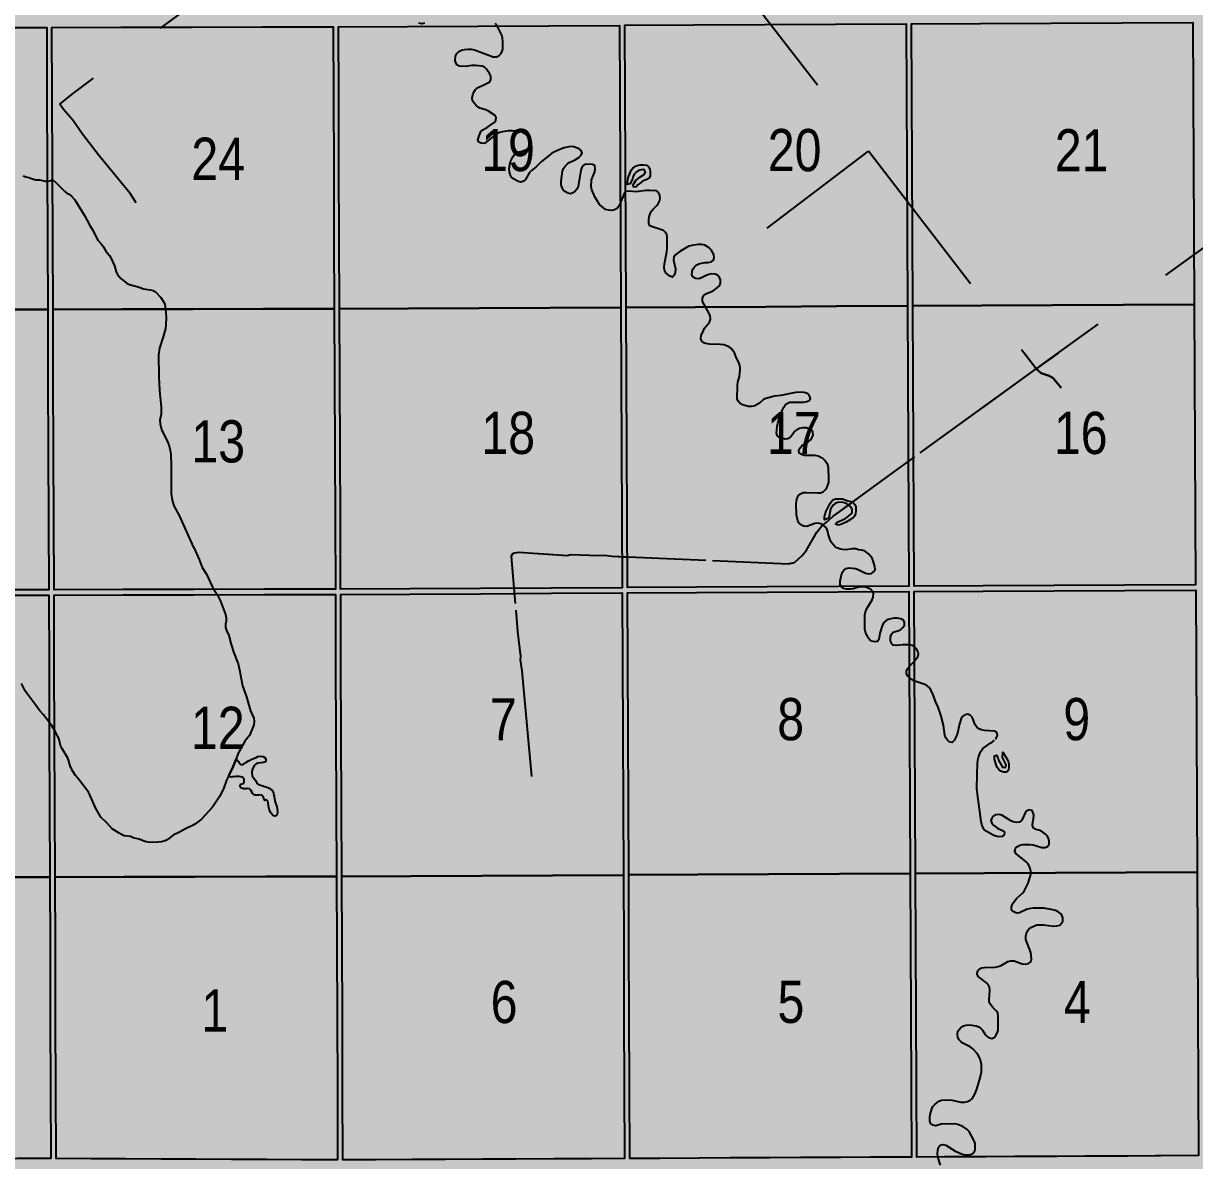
# Model space of a CAD drawing. Extents: x 507565 to 531726, y 6009554 to 6022365.
# Drawn here: x 523476.6 to 523699, y 6015789.5 to 6016005.5 of the extents above; entities that cross this region are included whole.
import ezdxf

# ---------------------------------------------------------------- set-up
doc = ezdxf.new("R2010")
doc.units = 0
doc.header["$LTSCALE"] = 5
doc.linetypes.add('DASHED2', pattern=[9.525, 6.35, -3.175])
for name, color, linetype in [('Quarters', 8, 'Continuous'), ('RoadSeg', 57, 'DASHED2'), ('T-WATER', 160, 'Continuous'), ('T-WATER-H', 133, 'Continuous')]:
    doc.layers.add(name, color=color, linetype=linetype)
doc.layers.add('ROUTE-MAP-BACKGROUND-H', color=7, linetype='Continuous', true_color=0xf0ebff)
doc.styles.add('120', font='ARIALN.TTF', dxfattribs={"height": 13})

msp = doc.modelspace()

# ---------------------------------------------------------------- hatches: boundary and pattern name
at = {"layer": 'ROUTE-MAP-BACKGROUND-H'}
h = msp.add_hatch(color=256, dxfattribs=at)
h.dxf.hatch_style = 1
h.paths.add_polyline_path([(523871.081, 6016124.178), (523873.071, 6015800.356), (523917.515, 6015800.58), (523923.823, 6014811.294), (522926.315, 6014807.962), (522925.895, 6015778.478), (522873.584, 6015778.442), (522873.69, 6016121.495)])
at = {"layer": 'T-WATER-H'}
h = msp.add_hatch(color=256, dxfattribs=at)
h.dxf.hatch_style = 1
h.paths.add_polyline_path([(523515.54, 6015862.507), (523515.139, 6015861.757), (523514.534, 6015860.143), (523514.082, 6015859.176), (523513.836, 6015858.703), (523512.723, 6015857.018), (523512.423, 6015856.59), (523510.405, 6015854.367), (523509.097, 6015853.435), (523508.772, 6015853.189), (523507.346, 6015852.51), (523506.208, 6015851.874), (523505.029, 6015851.321), (523504.214, 6015850.654), (523503.757, 6015850.366), (523503.281, 6015850.178), (523502.741, 6015850.041), (523502.124, 6015849.983), (523500.762, 6015849.927), (523500.263, 6015849.975), (523499.601, 6015850.14), (523498.567, 6015850.537), (523497.441, 6015850.818), (523496.919, 6015851.031), (523496.303, 6015851.155), (523495.67, 6015851.197), (523495.173, 6015851.435), (523494.779, 6015851.718), (523493.417, 6015852.502), (523492.411, 6015853.668), (523491.295, 6015854.753), (523490.994, 6015855.154), (523490.274, 6015856.521), (523489.175, 6015858.991), (523488.903, 6015859.482), (523487.089, 6015861.885), (523486.437, 6015862.669), (523485.902, 6015863.538), (523485.435, 6015864.494), (523485.121, 6015865.601), (523484.929, 6015866.074), (523483.841, 6015867.853), (523483.625, 6015868.326), (523483.346, 6015869.457), (523483.087, 6015870.137), (523483.068, 6015870.188), (523482.481, 6015871.253), (523482.467, 6015871.279), (523481.892, 6015872.215), (523481.471, 6015872.728), (523481.457, 6015872.746), (523480.377, 6015874.166), (523479.712, 6015874.951), (523478.684, 6015876.319), (523478.483, 6015876.585), (523478.283, 6015876.851), (523477.176, 6015878.324), (523476.898, 6015878.748), (523476.179, 6015880.091), (523476.139, 6015880.136), (523475.901, 6015880.402), (523475.635, 6015880.634), (523475.075, 6015881.121), (523474.446, 6015881.943), (523473.747, 6015882.676), (523473.116, 6015883.524), (523472.759, 6015883.872), (523471.971, 6015884.466), (523471.606, 6015884.845), (523470.708, 6015886.192), (523470.459, 6015886.641), (523470.119, 6015887.697), (523469.327, 6015889.073), (523468.473, 6015891.061), (523468.215, 6015891.531), (523467.605, 6015892.398), (523467.387, 6015892.885), (523466.628, 6015894.952), (523466.344, 6015896.061), (523466.234, 6015896.869), (523466.227, 6015896.922), (523466.221, 6015897.344), (523466.29, 6015897.874), (523466.297, 6015897.927), (523466.45, 6015898.503), (523466.872, 6015899.471), (523467.011, 6015900.023), (523467.119, 6015901.385), (523467.313, 6015902.628), (523467.411, 6015903.987), (523467.429, 6015904.66), (523467.38, 6015905.336), (523466.983, 6015907.115), (523466.895, 6015907.706), (523466.887, 6015908.36), (523467.021, 6015912.475), (523467.24, 6015914.435), (523467.336, 6015917.193), (523467.278, 6015917.849), (523466.722, 6015920.786), (523466.251, 6015922.373), (523466.128, 6015922.945), (523466.018, 6015924.316), (523466.013, 6015924.369), (523466.035, 6015926.277), (523465.935, 6015927.601), (523465.268, 6015930.451), (523465.164, 6015931.082), (523465.175, 6015935.361), (523465.083, 6015937.359), (523465.315, 6015940.731), (523465.291, 6015941.405), (523465.2, 6015942.026), (523465.206, 6015942.692), (523465.318, 6015943.31), (523465.537, 6015943.859), (523466.088, 6015944.745), (523466.151, 6015945.38), (523465.864, 6015947.171), (523465.592, 6015949.642), (523465.346, 6015950.725), (523465.339, 6015950.889), (523465.713, 6015951.292), (523465.826, 6015951.802), (523465.92, 6015952.499), (523466.013, 6015953.263), (523466.091, 6015953.908), (523466.234, 6015954.724), (523466.378, 6015955.523), (523466.52, 6015956.474), (523466.716, 6015957.172), (523466.842, 6015958.022), (523466.986, 6015958.803), (523467.197, 6015959.62), (523467.391, 6015960.504), (523467.636, 6015961.338), (523467.898, 6015962.189), (523468.111, 6015962.87), (523468.358, 6015963.534), (523468.622, 6015964.165), (523468.836, 6015964.71), (523469.134, 6015965.375), (523469.432, 6015966.006), (523469.663, 6015966.568), (523469.962, 6015967.148), (523470.21, 6015967.643), (523470.392, 6015968.052), (523470.676, 6015968.463), (523471.059, 6015969.027), (523471.21, 6015969.249), (523471.744, 6015969.917), (523472.147, 6015970.294), (523472.616, 6015970.809), (523473.001, 6015971.186), (523473.42, 6015971.632), (523473.721, 6015971.975), (523474.021, 6015972.436), (523474.303, 6015972.931), (523474.602, 6015973.511), (523474.919, 6015973.99), (523475.251, 6015974.587), (523475.481, 6015975.268), (523475.595, 6015975.694), (523475.676, 6015976), (523475.758, 6015976.238), (523475.924, 6015976.562), (523476.092, 6015976.666), (523476.278, 6015976.719), (523476.552, 6015976.519), (523477.011, 6015976.338), (523477.623, 6015976.192), (523478.13, 6015976.016), (523478.286, 6015975.962), (523478.932, 6015975.783), (523479.627, 6015975.723), (523480.204, 6015975.594), (523480.731, 6015975.498), (523481.103, 6015975.486), (523481.56, 6015975.559), (523481.814, 6015975.629), (523482.085, 6015975.823), (523482.099, 6015975.809), (523482.181, 6015975.73), (523482.704, 6015975.227), (523484.445, 6015973.553), (523484.836, 6015973.24), (523485.289, 6015972.999), (523485.711, 6015972.677), (523486.351, 6015971.937), (523488.184, 6015968.982), (523489.179, 6015967.06), (523489.736, 6015966.181), (523490.421, 6015964.724), (523490.729, 6015964.285), (523491.413, 6015963.534), (523491.709, 6015963.118), (523492.237, 6015962.196), (523492.905, 6015961.393), (523493.187, 6015960.95), (523493.883, 6015959.445), (523494.19, 6015958.29), (523494.404, 6015957.803), (523494.725, 6015957.419), (523495.082, 6015957.038), (523496.255, 6015956.071), (523496.706, 6015955.85), (523498.356, 6015955.434), (523499.381, 6015955.039), (523500.634, 6015954.885), (523501.199, 6015954.757), (523501.635, 6015954.462), (523502.683, 6015953.41), (523503.228, 6015952.546), (523503.427, 6015952.051), (523503.574, 6015951.219), (523503.576, 6015951.188), (523503.682, 6015949.667), (523503.637, 6015948.19), (523503.523, 6015947.552), (523503.086, 6015945.93), (523502.39, 6015943.798), (523502.24, 6015942.52), (523502.262, 6015938.349), (523502.388, 6015935.731), (523502.745, 6015932.571), (523502.698, 6015931.246), (523502.455, 6015930.096), (523502.531, 6015929.451), (523502.822, 6015928.316), (523503.996, 6015925.905), (523504.2, 6015925.409), (523504.453, 6015924.441), (523504.457, 6015924.411), (523504.555, 6015923.627), (523504.657, 6015921.608), (523504.604, 6015919.506), (523504.616, 6015916.782), (523504.644, 6015916.146), (523504.824, 6015914.924), (523505.16, 6015913.836), (523506.16, 6015912.014), (523508.892, 6015905.942), (523508.9, 6015905.925), (523509.927, 6015903.642), (523510.539, 6015902.136), (523511.337, 6015900.876), (523512.484, 6015898.416), (523512.745, 6015898.009), (523512.759, 6015897.986), (523513.373, 6015897.005), (523513.383, 6015896.983), (523513.979, 6015895.752), (523514.932, 6015893.208), (523515.064, 6015892.603), (523515.068, 6015891.955), (523514.927, 6015891.371), (523514.956, 6015890.725), (523515.125, 6015890.179), (523515.601, 6015889.229), (523516.031, 6015887.532), (523516.547, 6015885.906), (523517.343, 6015883.852), (523517.631, 6015882.693), (523518.152, 6015879.651), (523518.931, 6015877.612), (523519.352, 6015875.969), (523519.679, 6015874.943), (523520.316, 6015873.537), (523520.402, 6015872.928), (523520.334, 6015872.265), (523519.488, 6015870.234), (523519.475, 6015870.218), (523518.596, 6015869.141), (523517.589, 6015867.329), (523517.349, 6015866.858), (523516.956, 6015865.817), (523516.874, 6015865.602), (523516.414, 6015864.383), (523515.666, 6015862.744), (523515.592, 6015862.605)])

# ---------------------------------------------------------------- linework, layer by layer
at = {"layer": 'Quarters'}
for points in [[(523535.536, 6015964.648), (523535.59, 6015951.259), (523522.156, 6015951.229), (523508.722, 6015951.199), (523495.288, 6015951.169), (523482.189, 6015951.14), (523482.14, 6015964.529), (523482.091, 6015977.919), (523482.042, 6015991.308), (523481.993, 6016004.697), (523495.087, 6016004.726), (523508.517, 6016004.756), (523521.946, 6016004.785), (523535.375, 6016004.815), (523535.429, 6015991.426), (523535.482, 6015978.037), (523535.536, 6015964.648)], [(523549.7, 6015951.329), (523536.594, 6015951.264), (523536.54, 6015964.653), (523536.487, 6015978.042), (523536.433, 6015991.431), (523536.379, 6016004.82), (523549.48, 6016004.885), (523562.916, 6016004.952), (523576.352, 6016005.018), (523589.787, 6016005.085), (523589.846, 6015991.696), (523589.904, 6015978.307), (523589.963, 6015964.918), (523590.021, 6015951.529), (523576.581, 6015951.462), (523563.14, 6015951.396), (523549.7, 6015951.329)], [(523604.131, 6015951.599), (523591.026, 6015951.534), (523590.967, 6015964.923), (523590.909, 6015978.312), (523590.85, 6015991.701), (523590.792, 6016005.09), (523603.893, 6016005.155), (523617.329, 6016005.222), (523630.764, 6016005.288), (523644.2, 6016005.355), (523644.263, 6015991.966), (523644.327, 6015978.577), (523644.39, 6015965.188), (523644.453, 6015951.8), (523631.013, 6015951.733), (523617.572, 6015951.666), (523604.131, 6015951.599)], [(523658.564, 6015951.87), (523645.458, 6015951.805), (523645.394, 6015965.193), (523645.331, 6015978.582), (523645.268, 6015991.971), (523645.204, 6016005.36), (523658.306, 6016005.425), (523671.742, 6016005.493), (523685.178, 6016005.56), (523698.615, 6016005.628), (523698.683, 6015992.239), (523698.751, 6015978.85), (523698.819, 6015965.461), (523698.887, 6015952.073), (523685.446, 6015952.005), (523672.005, 6015951.937), (523658.564, 6015951.87)], [(523481.136, 6015964.527), (523481.185, 6015951.138), (523467.75, 6015951.1), (523454.316, 6015951.062), (523440.881, 6015951.024), (523427.782, 6015950.987), (523427.738, 6015964.376), (523427.694, 6015977.765), (523427.65, 6015991.155), (523427.606, 6016004.544), (523440.701, 6016004.581), (523454.13, 6016004.619), (523467.56, 6016004.657), (523480.989, 6016004.695), (523481.038, 6015991.305), (523481.087, 6015977.916), (523481.136, 6015964.527)], [(523549.918, 6015898.107), (523536.808, 6015898.042), (523536.755, 6015911.096), (523536.701, 6015924.486), (523536.648, 6015937.875), (523536.594, 6015951.264), (523549.7, 6015951.329), (523563.14, 6015951.396), (523576.581, 6015951.462), (523590.021, 6015951.529), (523590.08, 6015938.14), (523590.138, 6015924.751), (523590.197, 6015911.362), (523590.254, 6015898.308), (523576.809, 6015898.241), (523563.363, 6015898.174), (523549.918, 6015898.107)], [(523604.369, 6015898.378), (523591.258, 6015898.313), (523591.201, 6015911.367), (523591.143, 6015924.756), (523591.084, 6015938.145), (523591.026, 6015951.534), (523604.131, 6015951.599), (523617.572, 6015951.666), (523631.013, 6015951.733), (523644.453, 6015951.8), (523644.517, 6015938.411), (523644.58, 6015925.022), (523644.643, 6015911.633), (523644.705, 6015898.579), (523631.259, 6015898.512), (523617.814, 6015898.445), (523604.369, 6015898.378)], [(523658.82, 6015898.65), (523645.709, 6015898.584), (523645.647, 6015911.638), (523645.584, 6015925.027), (523645.521, 6015938.416), (523645.458, 6015951.805), (523658.564, 6015951.87), (523672.005, 6015951.937), (523685.446, 6015952.005), (523698.887, 6015952.073), (523698.955, 6015938.684), (523699.023, 6015925.295), (523699.091, 6015911.906), (523699.157, 6015898.852), (523685.711, 6015898.784), (523672.266, 6015898.717), (523658.82, 6015898.65)], [(523481.331, 6015910.971), (523481.379, 6015897.916), (523467.94, 6015897.878), (523454.5, 6015897.84), (523441.061, 6015897.802), (523427.956, 6015897.764), (523427.914, 6015910.819), (523427.87, 6015924.208), (523427.826, 6015937.597), (523427.782, 6015950.987), (523440.881, 6015951.024), (523454.316, 6015951.062), (523467.75, 6015951.1), (523481.185, 6015951.138), (523481.234, 6015937.749), (523481.282, 6015924.36), (523481.331, 6015910.971)], [(523535.751, 6015911.091), (523535.803, 6015898.037), (523522.365, 6015898.007), (523508.926, 6015897.978), (523495.487, 6015897.948), (523482.383, 6015897.919), (523482.336, 6015910.973), (523482.287, 6015924.362), (523482.238, 6015937.751), (523482.189, 6015951.14), (523495.288, 6015951.169), (523508.722, 6015951.199), (523522.156, 6015951.229), (523535.59, 6015951.259), (523535.643, 6015937.87), (523535.697, 6015924.481), (523535.751, 6015911.091)], [(523481.53, 6015856.745), (523481.578, 6015843.355), (523468.134, 6015843.317), (523454.69, 6015843.279), (523441.245, 6015843.24), (523428.135, 6015843.203), (523428.091, 6015856.592), (523428.047, 6015869.981), (523428.004, 6015883.371), (523427.96, 6015896.76), (523441.064, 6015896.797), (523454.504, 6015896.836), (523467.943, 6015896.874), (523481.383, 6015896.912), (523481.432, 6015883.523), (523481.481, 6015870.134), (523481.53, 6015856.745)], [(523535.968, 6015856.866), (523536.022, 6015843.477), (523522.579, 6015843.447), (523509.135, 6015843.417), (523495.691, 6015843.387), (523482.583, 6015843.358), (523482.534, 6015856.747), (523482.485, 6015870.136), (523482.436, 6015883.525), (523482.387, 6015896.914), (523495.491, 6015896.943), (523508.93, 6015896.973), (523522.369, 6015897.003), (523535.807, 6015897.033), (523535.861, 6015883.644), (523535.915, 6015870.255), (523535.968, 6015856.866)], [(523550.142, 6015843.547), (523537.027, 6015843.482), (523536.973, 6015856.871), (523536.919, 6015870.26), (523536.865, 6015883.649), (523536.812, 6015897.038), (523549.922, 6015897.103), (523563.368, 6015897.17), (523576.813, 6015897.237), (523590.258, 6015897.304), (523590.317, 6015883.915), (523590.375, 6015870.526), (523590.434, 6015857.137), (523590.492, 6015843.748), (523577.042, 6015843.681), (523563.592, 6015843.614), (523550.142, 6015843.547)], [(523604.612, 6015843.818), (523591.497, 6015843.753), (523591.438, 6015857.142), (523591.38, 6015870.531), (523591.321, 6015883.92), (523591.263, 6015897.309), (523604.373, 6015897.374), (523617.819, 6015897.441), (523631.264, 6015897.508), (523644.71, 6015897.575), (523644.773, 6015884.186), (523644.836, 6015870.797), (523644.899, 6015857.408), (523644.963, 6015844.019), (523631.513, 6015843.952), (523618.062, 6015843.885), (523604.612, 6015843.818)], [(523659.083, 6015844.09), (523645.967, 6015844.024), (523645.904, 6015857.413), (523645.84, 6015870.802), (523645.777, 6015884.191), (523645.714, 6015897.58), (523658.825, 6015897.645), (523672.271, 6015897.712), (523685.717, 6015897.78), (523699.162, 6015897.848), (523699.231, 6015884.459), (523699.298, 6015871.07), (523699.366, 6015857.681), (523699.435, 6015844.292), (523685.984, 6015844.225), (523672.533, 6015844.157), (523659.083, 6015844.09)], [(523481.725, 6015803.242), (523481.773, 6015789.907), (523476.407, 6015789.892), (523475.402, 6015789.889), (523468.324, 6015789.869), (523462.067, 6015789.851), (523454.874, 6015789.83), (523448.732, 6015789.813), (523441.425, 6015789.792), (523435.397, 6015789.775), (523428.31, 6015789.754), (523428.267, 6015803.089), (523428.223, 6015816.424), (523428.179, 6015829.813), (523428.135, 6015843.203), (523441.245, 6015843.24), (523454.69, 6015843.279), (523468.134, 6015843.317), (523481.578, 6015843.355), (523481.627, 6015829.966), (523481.676, 6015816.577), (523481.725, 6015803.242)], [(523536.184, 6015803.171), (523536.238, 6015789.644), (523530.415, 6015789.672), (523529.41, 6015789.677), (523522.789, 6015789.709), (523516.076, 6015789.741), (523509.34, 6015789.774), (523502.741, 6015789.806), (523495.891, 6015789.839), (523489.406, 6015789.87), (523482.777, 6015789.903), (523482.729, 6015803.241), (523482.681, 6015816.579), (523482.632, 6015829.969), (523482.583, 6015843.358), (523495.691, 6015843.387), (523509.135, 6015843.417), (523522.579, 6015843.447), (523536.022, 6015843.477), (523536.076, 6015830.088), (523536.13, 6015816.698), (523536.184, 6015803.171)], [(523543.414, 6015789.679), (523537.242, 6015789.649), (523537.188, 6015803.176), (523537.134, 6015816.703), (523537.08, 6015830.093), (523537.027, 6015843.482), (523550.142, 6015843.547), (523563.592, 6015843.614), (523577.042, 6015843.681), (523590.492, 6015843.748), (523590.551, 6015830.359), (523590.609, 6015816.97), (523590.668, 6015803.443), (523590.727, 6015789.915), (523584.421, 6015789.884), (523583.417, 6015789.879), (523577.272, 6015789.848), (523570.083, 6015789.812), (523563.817, 6015789.781), (523556.748, 6015789.746), (523550.362, 6015789.714), (523543.414, 6015789.679)], [(523597.424, 6015789.949), (523591.732, 6015789.92), (523591.673, 6015803.448), (523591.614, 6015816.975), (523591.555, 6015830.364), (523591.497, 6015843.753), (523604.612, 6015843.818), (523618.062, 6015843.885), (523631.513, 6015843.952), (523644.963, 6015844.019), (523645.026, 6015830.63), (523645.089, 6015817.241), (523645.153, 6015803.714), (523645.217, 6015790.187), (523638.444, 6015790.153), (523637.439, 6015790.148), (523631.762, 6015790.12), (523624.101, 6015790.082), (523618.307, 6015790.053), (523610.763, 6015790.015), (523604.852, 6015789.986), (523597.424, 6015789.949)], [(523651.447, 6015790.218), (523646.221, 6015790.192), (523646.157, 6015803.719), (523646.094, 6015817.246), (523646.03, 6015830.635), (523645.967, 6015844.024), (523659.083, 6015844.09), (523672.533, 6015844.157), (523685.984, 6015844.225), (523699.435, 6015844.292), (523699.503, 6015830.903), (523699.571, 6015817.514), (523699.639, 6015803.987), (523699.708, 6015790.46), (523692.468, 6015790.423), (523691.463, 6015790.418), (523686.252, 6015790.392), (523678.125, 6015790.352), (523672.797, 6015790.325), (523664.786, 6015790.285), (523659.341, 6015790.258), (523651.447, 6015790.218)]]:
    msp.add_lwpolyline(points, close=True, dxfattribs=at)
at = {"layer": 'RoadSeg'}
msp.add_line((523617.783, 6015966.566), (523637.031, 6015981.185), dxfattribs=at)
at = {"layer": 'RoadSeg', "flags": 128}
for points in [[(523570.004, 6015895.306), (523569.298, 6015903.462), (523569.264, 6015904.327), (523569.564, 6015904.86), (523570.597, 6015905.026), (523579.887, 6015904.427), (523580.453, 6015904.594), (523585.848, 6015904.394), (523586.88, 6015904.494), (523588.346, 6015904.261), (523621.879, 6015902.862), (523622.978, 6015903.095), (523624.443, 6015904.394), (523625.276, 6015905.426), (523627.207, 6015908.823), (523628.206, 6015910.022), (523628.972, 6015910.687), (523630.271, 6015911.82), (523642.658, 6015920.878), (523668.899, 6015939.859), (523660.174, 6015951.148), (523659.575, 6015951.68), (523658.076, 6015953.878), (523637.031, 6015981.185), (523611.256, 6016014.551), (523606.894, 6016020.013), (523605.329, 6016021.578), (523604.197, 6016022.344), (523602.998, 6016022.743), (523595.771, 6016023.309), (523583.95, 6016024.508), (523583.018, 6016024.741), (523582.218, 6016025.274), (523565.635, 6016046.553), (523563.903, 6016049.75), (523562.338, 6016053.546), (523559.474, 6016059.64), (523559.008, 6016061.072), (523558.242, 6016062.238), (523547.087, 6016069.73), (523541.425, 6016074.658), (523540.759, 6016075.091), (523536.863, 6016078.621), (523537.563, 6016079.121), (523538.628, 6016080.786), (523539.261, 6016082.75), (523539.361, 6016083.117), (523539.561, 6016083.783), (523539.66, 6016084.083), (523540.593, 6016087.279), (523541.326, 6016088.278), (523542.158, 6016088.711), (523543.157, 6016088.911), (523547.486, 6016089.444), (523548.518, 6016089.743), (523549.984, 6016090.476), (523573.293, 6016107.259), (523593.507, 6016121.712), (523596.204, 6016121.978), (523623.177, 6016123.41), (523635.698, 6016123.677), (523637.463, 6016123.477), (523638.862, 6016122.811), (523641.359, 6016120.347), (523650.484, 6016107.692), (523651.982, 6016105.794), (523652.482, 6016105.395), (523652.848, 6016104.562), (523657.577, 6016097.969), (523668.533, 6016082.717), (523669.665, 6016081.418), (523670.497, 6016080.786), (523676.358, 6016078.554), (523678.39, 6016078.288), (523678.823, 6016077.655), (523678.822, 6016077.356), (523677.024, 6016074.625), (523675.359, 6016069.963), (523675.093, 6016067.399), (523675.259, 6016066.033), (523675.293, 6016048.917)], [(523497.968, 6015971.394), (523496.836, 6015973.126), (523490.942, 6015980.319), (523487.812, 6015984.415), (523485.98, 6015987.112), (523484.182, 6015989.077), (523483.516, 6015990.109), (523485.814, 6015992.007), (523494.938, 6015998.834), (523507.259, 6016007.958), (523508.258, 6016008.557), (523509.124, 6016009.656), (523508.758, 6016011.421), (523502.298, 6016029.037), (523501.465, 6016031.068), (523499.3, 6016036.896), (523498.901, 6016038.894), (523499.201, 6016047.386), (523499.301, 6016047.951), (523499.067, 6016048.418), (523494.572, 6016050.782), (523493.14, 6016051.881)], [(523673.033, 6015942.849), (523668.899, 6015939.859), (523669.798, 6015939.059), (523671.33, 6015938.527), (523672.096, 6015938.06), (523673.628, 6015936.262), (523672.096, 6015938.06), (523671.33, 6015938.527), (523669.798, 6015939.059), (523668.899, 6015939.859), (523705.13, 6015966.066), (523704.664, 6015966.566)], [(523573.127, 6015862.435), (523571.296, 6015882.515), (523570.93, 6015884.613), (523571.029, 6015885.213), (523570.463, 6015890.008), (523569.298, 6015903.462), (523569.264, 6015904.327), (523569.564, 6015904.86), (523570.597, 6015905.026), (523579.887, 6015904.427), (523580.453, 6015904.594), (523585.848, 6015904.394), (523586.88, 6015904.494), (523588.346, 6015904.261), (523621.879, 6015902.862), (523622.978, 6015903.095), (523624.443, 6015904.394), (523625.276, 6015905.426), (523627.207, 6015908.823), (523628.206, 6015910.022), (523628.972, 6015910.687), (523630.271, 6015911.82), (523642.658, 6015920.878), (523668.899, 6015939.859), (523666.595, 6015942.84)]]:
    msp.add_lwpolyline(points, dxfattribs=at)
at = {"layer": 'T-WATER'}
for points in [[(523552.737, 6016005.506), (523552.215, 6016005.345), (523551.643, 6016005.519)], [(523567.602, 6016002.05), (523567.538, 6016002.676), (523567.409, 6016003.229), (523566.731, 6016004.598), (523566.457, 6016005.061), (523566.118, 6016005.459)], [(523558.58, 6015998.377), (523558.64, 6015999.265), (523558.886, 6015999.736), (523559.243, 6016000.109), (523559.724, 6016000.345), (523560.311, 6016000.479), (523560.938, 6016000.545), (523561.602, 6016000.546), (523562.232, 6016000.44), (523565.26, 6015999.269), (523565.782, 6015999.114), (523566.39, 6015999.094), (523566.846, 6015999.314), (523567.233, 6015999.663), (523567.489, 6016000.122), (523567.628, 6016000.691), (523567.608, 6016001.718), (523567.605, 6016001.895), (523567.602, 6016002.05)], [(523560.869, 6015997.31), (523560.602, 6015997.267), (523559.283, 6015997.34), (523558.861, 6015997.615), (523558.58, 6015998.377)], [(523562.625, 6015989.803), (523562.147, 6015990.311), (523561.853, 6015990.737), (523561.772, 6015991.329), (523561.908, 6015991.907), (523562.105, 6015992.429), (523562.398, 6015992.887), (523562.731, 6015993.25), (523563.724, 6015993.667), (523565.109, 6015994.365), (523565.343, 6015994.826), (523565.305, 6015995.456), (523565.081, 6015995.925), (523564.482, 6015996.772), (523564.127, 6015997.119), (523563.66, 6015997.337), (523562.428, 6015997.479), (523561.74, 6015997.452), (523560.869, 6015997.31)], [(523562.935, 6015989.523), (523562.82, 6015989.596), (523562.625, 6015989.803)], [(523563.117, 6015984.137), (523563.451, 6015984.902), (523563.789, 6015985.249), (523564.672, 6015985.764), (523565.929, 6015986.651), (523566.275, 6015987.016), (523566.368, 6015987.557), (523566.128, 6015987.986), (523564.865, 6015988.814), (523564.358, 6015989.032), (523563.24, 6015989.329), (523562.935, 6015989.523)], [(523590.99, 6015973.52), (523590.619, 6015973.173), (523589.835, 6015971.146), (523589.588, 6015970.71), (523589.283, 6015970.312), (523588.833, 6015970.038), (523588.298, 6015969.899), (523587.689, 6015969.979), (523587.121, 6015970.142), (523585.978, 6015971.091), (523585.677, 6015971.486), (523585.167, 6015972.405), (523584.506, 6015973.827), (523584.393, 6015974.404), (523584.44, 6015975.729), (523585.044, 6015977.263), (523585.161, 6015977.841), (523585.071, 6015978.448), (523584.628, 6015978.69), (523583.381, 6015978.718), (523582.934, 6015978.442), (523582.578, 6015978.101), (523582.397, 6015977.571), (523581.883, 6015974.495), (523581.678, 6015973.98), (523581.335, 6015973.599), (523580.916, 6015973.306), (523580.449, 6015973.082), (523579.923, 6015973.245), (523579.487, 6015973.495), (523579.105, 6015973.815), (523578.849, 6015974.263), (523578.696, 6015974.811), (523578.695, 6015975.48), (523578.937, 6015977.382), (523579.134, 6015977.922), (523579.446, 6015978.363), (523579.796, 6015978.719), (523580.204, 6015979.031), (523581.184, 6015979.462), (523582.03, 6015980.023), (523582.393, 6015980.366), (523582.639, 6015980.823), (523582.467, 6015981.335), (523582.091, 6015981.63), (523581.612, 6015981.858), (523581.093, 6015982.04), (523580.464, 6015982.087), (523579.233, 6015981.853), (523578.729, 6015981.668), (523578.296, 6015981.429), (523577.319, 6015981.026), (523576.849, 6015980.75), (523576.461, 6015980.43), (523574.918, 6015979.226), (523573.866, 6015978.134), (523573.036, 6015977.513), (523572.694, 6015977.166), (523572.188, 6015976.227), (523571.889, 6015975.845), (523571.541, 6015975.52), (523571.088, 6015975.308), (523570.546, 6015975.443), (523569.635, 6015975.942), (523569.27, 6015976.283), (523568.989, 6015976.729), (523568.843, 6015977.284), (523568.837, 6015977.928), (523568.902, 6015978.595), (523569.051, 6015979.203), (523569.521, 6015980.14), (523569.817, 6015980.546), (523570.216, 6015980.827), (523570.701, 6015981.049), (523571.272, 6015981.173), (523571.801, 6015981.358), (523572.258, 6015981.634), (523572.615, 6015981.989), (523572.865, 6015982.464), (523572.958, 6015983.044), (523572.803, 6015983.596), (523572.478, 6015983.994), (523572.092, 6015984.277), (523571.211, 6015984.791), (523570.653, 6015984.932), (523569.345, 6015985.067), (523568.711, 6015985.041), (523567.518, 6015984.893), (523566.962, 6015984.76), (523566.071, 6015984.238), (523564.121, 6015982.648)], [(523564.121, 6015982.648), (523563.518, 6015982.7), (523563.051, 6015982.912), (523562.831, 6015983.375), (523563.117, 6015984.137)], [(523476.552, 6015976.519), (523477.011, 6015976.338), (523477.623, 6015976.192), (523478.13, 6015976.016), (523478.286, 6015975.962), (523478.932, 6015975.783), (523479.627, 6015975.723), (523480.204, 6015975.594), (523480.731, 6015975.498), (523481.103, 6015975.486), (523481.56, 6015975.559), (523481.814, 6015975.629), (523482.085, 6015975.823), (523482.099, 6015975.809), (523482.181, 6015975.73), (523482.704, 6015975.227), (523484.445, 6015973.553), (523484.836, 6015973.24), (523485.289, 6015972.999), (523485.711, 6015972.677), (523486.351, 6015971.937), (523488.184, 6015968.982), (523489.179, 6015967.06), (523489.736, 6015966.181), (523490.421, 6015964.724), (523490.729, 6015964.285), (523491.413, 6015963.534), (523491.709, 6015963.118), (523492.237, 6015962.196), (523492.905, 6015961.393), (523493.187, 6015960.95), (523493.883, 6015959.445), (523494.19, 6015958.29), (523494.404, 6015957.803), (523494.725, 6015957.419), (523495.082, 6015957.038), (523496.255, 6015956.071), (523496.706, 6015955.85), (523498.356, 6015955.434), (523499.381, 6015955.039), (523500.634, 6015954.885), (523501.199, 6015954.757), (523501.635, 6015954.462), (523502.683, 6015953.41), (523503.228, 6015952.546), (523503.427, 6015952.051), (523503.574, 6015951.219), (523503.576, 6015951.188), (523503.682, 6015949.667), (523503.637, 6015948.19), (523503.523, 6015947.552), (523503.086, 6015945.93), (523502.39, 6015943.798), (523502.24, 6015942.52), (523502.262, 6015938.349), (523502.388, 6015935.731), (523502.745, 6015932.571), (523502.698, 6015931.246), (523502.455, 6015930.096), (523502.531, 6015929.451), (523502.822, 6015928.316), (523503.996, 6015925.905), (523504.2, 6015925.409), (523504.453, 6015924.441), (523504.457, 6015924.411), (523504.555, 6015923.627), (523504.657, 6015921.608), (523504.604, 6015919.506), (523504.616, 6015916.782), (523504.644, 6015916.146), (523504.824, 6015914.924), (523505.16, 6015913.836), (523506.16, 6015912.014), (523508.892, 6015905.942), (523508.9, 6015905.925), (523509.927, 6015903.642), (523510.539, 6015902.136), (523511.337, 6015900.876), (523512.484, 6015898.416), (523512.745, 6015898.009), (523512.759, 6015897.986), (523513.373, 6015897.005), (523513.383, 6015896.983), (523513.979, 6015895.752), (523514.932, 6015893.208), (523515.064, 6015892.603), (523515.068, 6015891.955), (523514.927, 6015891.371), (523514.956, 6015890.725), (523515.125, 6015890.179), (523515.601, 6015889.229), (523516.031, 6015887.532), (523516.547, 6015885.906), (523517.343, 6015883.852), (523517.631, 6015882.693), (523518.152, 6015879.651), (523518.931, 6015877.612), (523519.352, 6015875.969), (523519.679, 6015874.943), (523520.316, 6015873.537), (523520.402, 6015872.928), (523520.334, 6015872.265), (523519.488, 6015870.234), (523519.475, 6015870.218), (523518.596, 6015869.141), (523517.589, 6015867.329), (523517.349, 6015866.858), (523516.956, 6015865.817), (523516.874, 6015865.602), (523516.414, 6015864.383), (523515.666, 6015862.744), (523515.592, 6015862.605), (523515.54, 6015862.507), (523515.54, 6015862.507), (523515.139, 6015861.757), (523514.534, 6015860.143), (523514.082, 6015859.176), (523513.836, 6015858.703), (523512.723, 6015857.018), (523512.423, 6015856.59), (523510.405, 6015854.367), (523509.097, 6015853.435), (523508.772, 6015853.189), (523507.346, 6015852.51), (523506.208, 6015851.874), (523505.029, 6015851.321), (523504.214, 6015850.654), (523503.757, 6015850.366), (523503.281, 6015850.178), (523502.741, 6015850.041), (523502.124, 6015849.983), (523500.762, 6015849.927), (523500.263, 6015849.975), (523499.601, 6015850.14), (523498.567, 6015850.537), (523497.441, 6015850.818), (523496.919, 6015851.031), (523496.303, 6015851.155), (523495.67, 6015851.197), (523495.173, 6015851.435), (523494.779, 6015851.718), (523493.417, 6015852.502), (523492.411, 6015853.668), (523491.295, 6015854.753), (523490.994, 6015855.154), (523490.274, 6015856.521), (523489.175, 6015858.991), (523488.903, 6015859.482), (523487.089, 6015861.885), (523486.437, 6015862.669), (523485.902, 6015863.538), (523485.435, 6015864.494), (523485.121, 6015865.601), (523484.929, 6015866.074), (523483.841, 6015867.853), (523483.625, 6015868.326), (523483.346, 6015869.457), (523483.087, 6015870.137), (523483.068, 6015870.188), (523482.481, 6015871.253), (523482.467, 6015871.279), (523481.892, 6015872.215), (523481.471, 6015872.728), (523481.457, 6015872.746), (523480.377, 6015874.166), (523479.712, 6015874.951), (523478.684, 6015876.319), (523478.483, 6015876.585), (523478.283, 6015876.851), (523477.176, 6015878.324), (523476.898, 6015878.748), (523476.179, 6015880.091)], [(523606.064, 6015944.699), (523605.772, 6015944.791), (523605.369, 6015945.095), (523605.179, 6015945.577), (523605.272, 6015946.164), (523605.676, 6015947.164), (523605.909, 6015947.607), (523606.86, 6015948.75), (523607.046, 6015949.283), (523606.971, 6015949.899), (523606.775, 6015950.402), (523605.751, 6015952.182), (523605.525, 6015952.664), (523605.536, 6015953.32), (523605.746, 6015953.785), (523606.121, 6015954.081), (523607.573, 6015954.689), (523608.393, 6015955.277), (523608.728, 6015955.641), (523608.932, 6015956.122), (523608.905, 6015956.752), (523608.713, 6015957.229), (523608.387, 6015957.618), (523607.94, 6015957.85), (523607.298, 6015957.888), (523606.712, 6015957.793), (523606.224, 6015957.609), (523605.336, 6015957.137), (523604.815, 6015956.952), (523604.186, 6015957.002), (523603.765, 6015957.28), (523603.511, 6015957.739), (523603.533, 6015958.325), (523603.711, 6015958.816), (523603.985, 6015959.248), (523604.332, 6015959.571), (523604.801, 6015959.814), (523605.346, 6015959.956), (523605.942, 6015960.035), (523606.606, 6015960.052), (523607.176, 6015960.192), (523607.575, 6015960.474), (523607.749, 6015960.967), (523607.648, 6015961.561), (523607.436, 6015962.048), (523607.142, 6015962.469), (523606.783, 6015962.828), (523605.956, 6015963.344), (523605.381, 6015963.472), (523604.699, 6015963.453), (523603.498, 6015963.295), (523602.97, 6015963.155), (523602.483, 6015962.921), (523601.188, 6015962.133), (523600.785, 6015961.831), (523600.398, 6015961.489), (523600.104, 6015961.1), (523600.024, 6015960.507), (523600.369, 6015958.824), (523600.324, 6015958.159), (523600.152, 6015957.65), (523599.832, 6015957.291), (523599.307, 6015957.469), (523598.921, 6015957.755), (523598.562, 6015958.124), (523598.3, 6015958.583), (523598.207, 6015959.179), (523598.279, 6015959.799), (523598.765, 6015962.104), (523598.818, 6015962.723), (523598.836, 6015964.782), (523598.719, 6015965.382), (523598.445, 6015965.815), (523598.086, 6015966.143), (523595.994, 6015966.796), (523595.537, 6015967.033), (523595.307, 6015967.484), (523595.32, 6015968.136), (523595.398, 6015968.729), (523595.549, 6015969.288), (523595.756, 6015969.757), (523596.068, 6015970.136), (523596.779, 6015970.824), (523597.076, 6015971.209), (523597.322, 6015971.684), (523597.476, 6015972.217), (523597.411, 6015972.863), (523597.191, 6015973.363), (523596.758, 6015973.639), (523595.517, 6015973.754), (523594.76, 6015973.734), (523592.915, 6015973.467)], [(523592.915, 6015973.467), (523591.618, 6015973.578), (523590.99, 6015973.52)], [(523612.642, 6015940.046), (523612.619, 6015940.399), (523612.457, 6015940.96), (523611.999, 6015941.879), (523611.593, 6015942.891), (523610.969, 6015943.729), (523610.569, 6015944.042), (523609.589, 6015944.429), (523608.953, 6015944.501), (523606.874, 6015944.538), (523606.064, 6015944.699)], [(523628.441, 6015910.184), (523628.013, 6015910.432), (523627.463, 6015910.552), (523626.841, 6015910.487), (523625.312, 6015909.944), (523624.708, 6015909.976), (523624.249, 6015910.216), (523623.897, 6015910.548), (523623.637, 6015910.987), (523623.36, 6015912.111), (523623.324, 6015914.135), (523623.383, 6015914.788), (523623.513, 6015915.363), (523623.763, 6015915.826), (523624.138, 6015916.146), (523624.625, 6015916.352), (523625.295, 6015916.385), (523627.272, 6015916.308), (523627.926, 6015916.34), (523628.456, 6015916.527), (523628.84, 6015916.869), (523629.117, 6015917.29), (523629.327, 6015917.763), (523629.481, 6015918.31), (523629.514, 6015919.002), (523629.459, 6015921.091), (523629.313, 6015921.621), (523628.741, 6015922.447), (523628.387, 6015922.809), (523627.958, 6015923.055), (523627.457, 6015923.269), (523626.918, 6015923.421), (523624.859, 6015923.428), (523624.325, 6015923.584), (523623.889, 6015923.856), (523623.799, 6015924.362), (523624.033, 6015924.855), (523624.388, 6015925.229), (523624.798, 6015925.533), (523625.667, 6015926.053), (523626.019, 6015926.395), (523626.308, 6015926.786), (523626.512, 6015927.281), (523626.477, 6015927.915), (523626.159, 6015928.272), (523625.688, 6015928.49), (523625.175, 6015928.646), (523624.503, 6015928.641), (523623.941, 6015928.517), (523623.456, 6015928.31), (523623.049, 6015928.012), (523622.477, 6015927.18), (523622.14, 6015926.846), (523621.737, 6015926.58), (523621.183, 6015926.526), (523620.119, 6015926.809), (523619.776, 6015927.146), (523619.592, 6015927.665), (523619.722, 6015928.918), (523619.832, 6015929.521), (523620.141, 6015930.571), (523620.693, 6015932.1), (523620.935, 6015932.575), (523621.218, 6015932.987), (523621.564, 6015933.31), (523622.03, 6015933.513), (523624.733, 6015933.546), (523625.3, 6015933.661), (523625.792, 6015933.845), (523626.032, 6015934.256), (523625.844, 6015934.744), (523625.498, 6015935.108), (523625.045, 6015935.336), (523624.487, 6015935.436), (523623.202, 6015935.392), (523620.402, 6015934.81), (523619.21, 6015934.653), (523617.573, 6015934.233), (523617.118, 6015934.019), (523616.352, 6015933.36), (523615.901, 6015933.096), (523615.444, 6015932.862), (523614.911, 6015932.705), (523614.246, 6015932.728), (523613.129, 6015933.008), (523612.694, 6015933.254), (523612.352, 6015933.641), (523612.114, 6015934.084), (523612.167, 6015936.737), (523612.246, 6015937.338), (523612.536, 6015938.434), (523612.635, 6015939.06), (523612.662, 6015939.745), (523612.642, 6015940.046)], [(523661.14, 6015869.551), (523661.289, 6015869.732), (523661.509, 6015870.211), (523661.39, 6015870.792), (523660.967, 6015871.065), (523659.068, 6015871.201), (523658.483, 6015871.308), (523657.98, 6015871.506), (523657.591, 6015871.821), (523657.315, 6015872.244), (523656.934, 6015873.254), (523656.706, 6015873.714), (523656.375, 6015874.052), (523655.908, 6015874.283), (523655.324, 6015874.18), (523654.927, 6015873.914), (523654.653, 6015873.477), (523654.313, 6015872.427), (523653.95, 6015870.696), (523653.762, 6015870.161), (523653.318, 6015869.263), (523652.945, 6015868.935), (523652.383, 6015869.037), (523652.023, 6015869.383), (523651.737, 6015869.802), (523651.533, 6015870.324), (523651.265, 6015872.171), (523650.866, 6015873.888), (523650.323, 6015875.447), (523650.115, 6015875.942), (523649.855, 6015876.387), (523649.286, 6015877.94), (523648.858, 6015878.91), (523648.57, 6015879.339), (523648.202, 6015879.65), (523647.763, 6015879.908), (523645.645, 6015880.595), (523645.216, 6015880.857), (523644.517, 6015881.523), (523644.247, 6015881.933), (523644.279, 6015882.49), (523644.497, 6015882.963), (523644.787, 6015883.36), (523645.485, 6015884.04), (523646.112, 6015884.773), (523646.394, 6015885.188), (523646.542, 6015885.739), (523646.39, 6015886.255), (523646.142, 6015886.706), (523645.79, 6015887.067), (523645.355, 6015887.323), (523644.84, 6015887.479), (523643.478, 6015887.485), (523642.276, 6015887.319), (523641.673, 6015887.415), (523641.328, 6015887.755), (523641.203, 6015888.297), (523641.245, 6015888.94), (523641.378, 6015889.509), (523641.707, 6015889.848), (523642.786, 6015890.159), (523643.237, 6015890.419), (523643.58, 6015890.751), (523643.858, 6015891.198), (523643.886, 6015891.78), (523643.612, 6015892.179), (523643.117, 6015892.397), (523642.554, 6015892.505), (523641.888, 6015892.506), (523641.304, 6015892.416), (523640.74, 6015892.281), (523640.301, 6015892.035), (523639.947, 6015891.681), (523639.696, 6015891.244), (523639.169, 6015889.681), (523638.982, 6015888.494), (523638.732, 6015888.058), (523638.18, 6015887.994), (523637.639, 6015888.18), (523637.235, 6015888.482), (523636.899, 6015888.893), (523636.471, 6015889.855), (523636.363, 6015890.433), (523636.316, 6015892.426), (523636.351, 6015893.126), (523636.459, 6015893.741), (523636.637, 6015894.252), (523637.724, 6015895.998), (523637.932, 6015896.499), (523637.967, 6015897.135), (523637.789, 6015897.629), (523637.459, 6015897.969), (523637.054, 6015898.232), (523636.521, 6015898.387), (523635.901, 6015898.447), (523635.239, 6015898.402), (523634.705, 6015898.268), (523634.153, 6015898.109), (523633.546, 6015898.03), (523632.861, 6015898.039), (523632.311, 6015898.179), (523631.919, 6015898.468), (523631.675, 6015898.941), (523631.646, 6015899.589), (523631.906, 6015900.727), (523632.094, 6015901.226), (523632.362, 6015901.649), (523632.771, 6015901.927), (523633.307, 6015902.061), (523634.003, 6015902.044), (523634.578, 6015901.927), (523635.07, 6015901.743), (523636.496, 6015901.061), (523637.069, 6015900.933), (523637.637, 6015900.997), (523638.015, 6015901.333), (523638.272, 6015901.749), (523638.235, 6015902.341), (523637.93, 6015903.406), (523637.726, 6015903.893), (523637.101, 6015904.691), (523636.723, 6015905.011), (523636.272, 6015905.274), (523635.773, 6015905.459), (523635.145, 6015905.515), (523634.604, 6015905.664), (523633.96, 6015905.666), (523632.756, 6015905.502), (523632.095, 6015905.546), (523631.509, 6015905.667), (523631.04, 6015905.881), (523630.618, 6015906.157), (523629.993, 6015906.901), (523629.781, 6015907.406), (523629.382, 6015908.512), (523629.3, 6015908.979), (523629.094, 6015909.472), (523628.812, 6015909.861), (523628.441, 6015910.184)], [(523658.755, 6015867.773), (523659.356, 6015868.225), (523660.15, 6015868.808), (523660.609, 6015869.056), (523660.98, 6015869.356)], [(523668.429, 6015855.206), (523668.095, 6015855.974), (523667.568, 6015856.104), (523667.065, 6015855.898), (523666.754, 6015855.527), (523666.368, 6015854.534), (523666.104, 6015854.093), (523665.711, 6015853.805), (523665.121, 6015853.733), (523664.531, 6015853.816), (523664.052, 6015854.006), (523662.379, 6015855.096), (523661.836, 6015855.265), (523661.222, 6015855.205), (523660.779, 6015854.929), (523660.456, 6015854.573), (523660.252, 6015854.092), (523660.427, 6015853.563), (523660.758, 6015853.222), (523661.521, 6015852.615), (523662.473, 6015852.197), (523662.844, 6015851.88), (523662.785, 6015851.364), (523662.39, 6015851.086), (523661.79, 6015851.007), (523661.225, 6015851.123), (523660.722, 6015851.331), (523659.355, 6015852.057), (523659.005, 6015852.408), (523658.751, 6015852.855), (523658.563, 6015853.358), (523658.438, 6015853.93), (523657.83, 6015858.165), (523657.636, 6015860.082), (523657.642, 6015862.873), (523657.712, 6015864.906), (523657.791, 6015865.545), (523657.945, 6015866.12), (523658.099, 6015866.646), (523658.317, 6015867.132), (523658.609, 6015867.567), (523658.755, 6015867.773)], [(523673.534, 6015836.358), (523673.044, 6015836.769), (523672.576, 6015836.987), (523672.058, 6015837.137), (523670.298, 6015837.43), (523668.321, 6015837.473), (523667.174, 6015837.238), (523665.706, 6015836.563), (523665.11, 6015836.517), (523664.609, 6015836.731), (523664.255, 6015837.065), (523664.187, 6015837.213), (523664.179, 6015837.651), (523664.305, 6015838.202), (523665.208, 6015839.349), (523666.32, 6015840.394), (523666.659, 6015840.779), (523667.351, 6015842.229), (523667.864, 6015843.828), (523667.875, 6015844.474), (523667.741, 6015845.014), (523667.541, 6015845.489), (523667.283, 6015845.906), (523666.956, 6015846.265), (523665.034, 6015847.812), (523664.838, 6015848.281), (523664.958, 6015848.844), (523665.301, 6015849.189), (523665.762, 6015849.434), (523666.317, 6015849.566), (523667.706, 6015849.564), (523668.324, 6015849.475), (523669.919, 6015848.977), (523670.559, 6015848.976), (523671.043, 6015849.176), (523671.339, 6015849.59), (523671.354, 6015850.184), (523671.206, 6015850.725), (523670.976, 6015851.163), (523670.656, 6015851.527), (523669.858, 6015852.1), (523669.375, 6015852.29), (523668.818, 6015852.408), (523668.373, 6015852.658), (523668.189, 6015853.158), (523668.236, 6015853.82), (523668.384, 6015854.347), (523668.429, 6015855.206)], [(523660.908, 6015812.914), (523661.241, 6015813.276), (523661.477, 6015813.743), (523661.635, 6015814.262), (523661.688, 6015816.937), (523661.597, 6015817.505), (523661.319, 6015817.908), (523660.616, 6015818.58), (523660.041, 6015819.407), (523659.942, 6015819.973), (523660.098, 6015821.875), (523659.986, 6015822.445), (523659.768, 6015822.94), (523659.428, 6015823.279), (523657.877, 6015824.448), (523657.649, 6015824.894), (523657.76, 6015825.478), (523658.067, 6015825.87), (523658.502, 6015826.118), (523659.074, 6015826.218), (523661.092, 6015826.233), (523661.682, 6015826.354), (523662.205, 6015826.55), (523663.502, 6015827.338), (523664.064, 6015827.48), (523664.68, 6015827.429), (523666.243, 6015826.901), (523666.856, 6015826.832), (523667.435, 6015826.941), (523667.848, 6015827.24), (523667.97, 6015827.799), (523667.939, 6015828.459), (523667.831, 6015829.035), (523666.904, 6015831.516), (523666.907, 6015832.159), (523667.047, 6015832.713), (523667.267, 6015833.185), (523667.561, 6015833.572), (523667.988, 6015833.828), (523668.985, 6015834.258), (523670.291, 6015834.292), (523672.143, 6015834.064), (523672.811, 6015834.089), (523673.358, 6015834.253), (523673.709, 6015834.577), (523673.941, 6015835.016), (523673.939, 6015835.648), (523673.73, 6015836.128), (523673.534, 6015836.358)], [(523650.694, 6015788.662), (523650.217, 6015790.212), (523650.156, 6015790.852), (523650.191, 6015791.523), (523650.337, 6015792.061), (523650.638, 6015792.449), (523651.175, 6015792.597), (523651.722, 6015792.456), (523653.451, 6015791.365), (523654.369, 6015790.902), (523654.894, 6015790.723), (523655.463, 6015790.607), (523656.089, 6015790.602), (523656.635, 6015790.73), (523657.054, 6015791.016), (523657.276, 6015791.483), (523657.319, 6015792.122), (523657.269, 6015792.756), (523657.09, 6015793.277), (523656.124, 6015795.042), (523655.777, 6015795.408), (523654.952, 6015795.973), (523653.992, 6015796.373), (523653.419, 6015796.495), (523650.817, 6015796.437), (523649.792, 6015796.111), (523649.235, 6015796.248), (523648.814, 6015796.521), (523648.659, 6015797.054), (523648.664, 6015797.72), (523648.754, 6015798.299), (523649.072, 6015799.339), (523649.284, 6015799.814), (523649.618, 6015800.188), (523650.41, 6015800.797), (523650.897, 6015800.982), (523652.246, 6015801.034), (523652.9, 6015800.988), (523654.6, 6015800.637), (523655.26, 6015800.634), (523655.842, 6015800.759), (523656.331, 6015800.969), (523656.716, 6015801.273), (523657.211, 6015802.151), (523657.603, 6015803.101), (523658.248, 6015805.237), (523658.483, 6015806.375), (523658.479, 6015807.745), (523658.391, 6015808.329), (523658.215, 6015808.849), (523657.737, 6015809.771), (523656.758, 6015810.833), (523656.358, 6015811.138), (523654.943, 6015811.832), (523654.558, 6015812.12), (523654.238, 6015812.471), (523654, 6015812.906), (523653.932, 6015813.506), (523654.031, 6015814.099), (523654.298, 6015814.5), (523654.65, 6015814.844), (523655.077, 6015815.092), (523655.613, 6015815.234), (523656.215, 6015815.303), (523657.46, 6015815.132), (523657.987, 6015814.94), (523658.354, 6015814.634), (523658.672, 6015814.273), (523659.2, 6015813.463), (523659.553, 6015813.112), (523659.938, 6015812.83), (523660.431, 6015812.678), (523660.908, 6015812.914)]]:
    msp.add_lwpolyline(points, dxfattribs=at)
for points in [[(523592.39, 6015974.343), (523592.334, 6015974.811), (523592.84, 6015975.655), (523593.602, 6015976.237), (523594.438, 6015976.767), (523594.668, 6015977.21), (523594.466, 6015977.685), (523593.842, 6015977.667), (523593.333, 6015977.506), (523592.932, 6015977.235), (523592.621, 6015976.861), (523592.373, 6015976.426), (523592.209, 6015975.913), (523591.793, 6015974.983), (523591.241, 6015974.866), (523591.38, 6015976.109), (523591.752, 6015977.103), (523591.974, 6015977.57), (523592.29, 6015977.94), (523592.805, 6015978.321), (523593.106, 6015978.484), (523593.65, 6015978.616), (523594.312, 6015978.623), (523594.879, 6015978.515), (523595.13, 6015978.333), (523595.276, 6015978.227), (523595.514, 6015977.794), (523595.589, 6015977.184), (523595.586, 6015976.506), (523595.363, 6015976.063), (523594.954, 6015975.795), (523594.435, 6015975.634), (523593.996, 6015975.394), (523593.24, 6015974.799), (523592.919, 6015974.451), (523592.39, 6015974.343)], [(523631.25, 6015910.209), (523630.761, 6015910.391), (523631.057, 6015910.774), (523632.523, 6015911.385), (523632.95, 6015911.633), (523633.676, 6015912.268), (523633.954, 6015912.665), (523633.938, 6015913.238), (523633.68, 6015913.643), (523633.321, 6015913.973), (523632.921, 6015914.238), (523632.454, 6015914.45), (523631.866, 6015914.533), (523631.22, 6015914.508), (523630.738, 6015914.32), (523630.362, 6015914.012), (523630.057, 6015913.627), (523629.821, 6015913.19), (523629.484, 6015911.487), (523628.687, 6015911.188), (523628.702, 6015911.768), (523628.824, 6015912.331), (523629.016, 6015912.82), (523629.666, 6015914.228), (523629.927, 6015914.639), (523630.261, 6015915.014), (523630.769, 6015915.209), (523632.103, 6015915.191), (523633.113, 6015914.817), (523633.678, 6015914.699), (523634.123, 6015914.469), (523634.447, 6015914.124), (523634.619, 6015913.631), (523634.633, 6015912.968), (523634.566, 6015912.36), (523634.364, 6015911.877), (523634.037, 6015911.523), (523633.632, 6015911.225), (523632.776, 6015910.719), (523631.812, 6015910.331), (523631.25, 6015910.209)], [(523663.297, 6015863.27), (523662.651, 6015863.279), (523662.176, 6015863.475), (523661.776, 6015863.77), (523661.483, 6015864.184), (523661.261, 6015864.646), (523660.988, 6015865.737), (523660.939, 6015866.359), (523661.357, 6015866.531), (523661.571, 6015866.076), (523661.735, 6015865.546), (523662.207, 6015864.642), (523662.495, 6015864.253), (523663.025, 6015864.135), (523663.157, 6015864.642), (523662.491, 6015866.066), (523662.543, 6015867.054), (523663.076, 6015866.276), (523663.546, 6015865.396), (523663.69, 6015864.874), (523663.703, 6015864.212), (523663.604, 6015863.641), (523663.297, 6015863.27)], [(523515.54, 6015862.507), (523515.592, 6015862.605), (523515.666, 6015862.744), (523516.414, 6015864.383), (523516.874, 6015865.602), (523516.956, 6015865.817), (523517.395, 6015865.286), (523517.534, 6015865), (523517.654, 6015864.832), (523517.893, 6015864.699), (523518.349, 6015864.806), (523518.787, 6015865.099), (523519.325, 6015865.41), (523519.814, 6015865.653), (523520.286, 6015865.846), (523520.741, 6015866.088), (523521.095, 6015866.245), (523521.603, 6015866.302), (523522.077, 6015866.256), (523522.419, 6015866.057), (523522.574, 6015865.77), (523522.629, 6015865.432), (523522.529, 6015865.227), (523522.158, 6015865.087), (523521.701, 6015865.065), (523521.092, 6015865.007), (523520.704, 6015864.816), (523520.368, 6015864.524), (523520.021, 6015863.722), (523519.941, 6015863.28), (523520.017, 6015862.603), (523520.309, 6015862.148), (523520.67, 6015861.678), (523520.981, 6015861.155), (523521.391, 6015860.889), (523521.867, 6015860.725), (523522.326, 6015860.577), (523522.836, 6015860.431), (523523.363, 6015860.199), (523523.843, 6015859.747), (523524.034, 6015859.291), (523524.194, 6015858.665), (523524.338, 6015857.853), (523524.531, 6015857.194), (523524.672, 6015856.737), (523524.761, 6015856.331), (523524.802, 6015855.755), (523524.722, 6015855.229), (523524.589, 6015854.99), (523524.251, 6015854.935), (523523.842, 6015855.167), (523523.498, 6015855.639), (523523.237, 6015856.263), (523523.095, 6015856.889), (523523.046, 6015857.405), (523523.002, 6015857.777), (523522.709, 6015858.055), (523522.427, 6015857.887), (523522.242, 6015858.363), (523522.102, 6015858.683), (523521.913, 6015858.832), (523521.691, 6015858.931), (523521.47, 6015858.944), (523521.183, 6015858.922), (523520.861, 6015858.9), (523520.573, 6015858.912), (523520.283, 6015859.026), (523520.094, 6015859.244), (523519.971, 6015859.513), (523519.728, 6015859.882), (523519.47, 6015860.098), (523519.164, 6015860.178), (523518.86, 6015860.122), (523518.42, 6015860.081), (523518.045, 6015860.227), (523517.857, 6015860.343), (523517.702, 6015860.51), (523517.716, 6015860.714), (523517.88, 6015861.005), (523518.133, 6015861.077), (523518.37, 6015861.131), (523518.485, 6015861.354), (523518.496, 6015861.676), (523518.459, 6015861.896), (523518.388, 6015862.081), (523518.165, 6015862.298), (523517.858, 6015862.412), (523517.586, 6015862.458), (523517.281, 6015862.453), (523516.908, 6015862.464), (523516.52, 6015862.407), (523516.249, 6015862.368), (523515.979, 6015862.313), (523515.54, 6015862.507)]]:
    msp.add_lwpolyline(points, close=True, dxfattribs=at)

# ---------------------------------------------------------------- texts
at = {"layer": 'RoadSeg', "style": '120'}
for s, height, p in [('19', 8.0042, (523563.492, 6015977.407)), ('20', 8.0042, (523617.909, 6015977.398)), ('21', 8.0042, (523672.413, 6015977.363)), ('24', 8.0042, (523508.458, 6015975.75)), ('18', 8.0042, (523563.527, 6015923.705)), ('17', 8.0042, (523617.758, 6015923.686)), ('16', 8.0042, (523672.232, 6015923.697)), ('13', 8.0042, (523508.46, 6015922.092)), ('12', 8.0042, (523508.383, 6015867.693)), ('7', 8.004, (523565.151, 6015869.322)), ('8', 8.004, (523619.713, 6015869.341)), ('9', 8.004, (523674.028, 6015869.35)), ('6', 8.004, (523565.296, 6015815.64)), ('5', 8.004, (523619.76, 6015815.664)), ('4', 8.004, (523674.123, 6015815.629)), ('1', 8.004, (523510.362, 6015814.016))]:
    msp.add_text(s, height=height, dxfattribs=at).set_placement(p)
msp.add_text('63-18-5', height=39.9833, rotation=359.95761, dxfattribs=at).set_placement((523623.348, 6015934.688))

doc.saveas('drawing.dxf')
